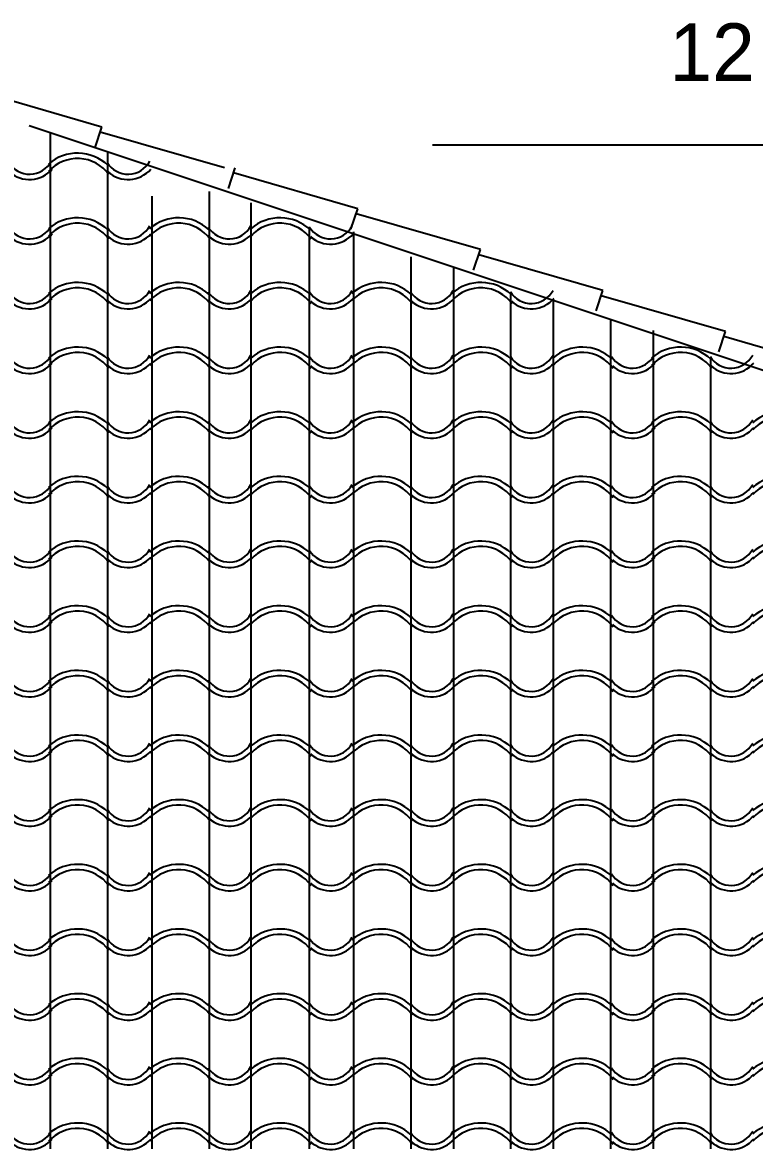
# Model space of a CAD drawing. Extents: x -92740 to -63661, y -15771 to -4391.
# Drawn here: x -81011.7 to -80939.3, y -13507.2 to -13395.8 of the extents above; entities that cross this region are included whole.
import ezdxf
from ezdxf.enums import TextEntityAlignment as Align

# ---------------------------------------------------------------- set-up
doc = ezdxf.new("R2010")
doc.units = 0
doc.header["$MEASUREMENT"] = 0
doc.layers.add('ELEVATIONS', color=7, linetype='Continuous')
doc.layers.add('ROOFTILE', color=7, linetype='Continuous')
doc.styles.add('DCADTXTSTYLE1', font='AVG_TP')

msp = doc.modelspace()

# ---------------------------------------------------------------- linework, layer by layer
at = {"layer": 'ELEVATIONS', "color": 1, "linetype": 'Continuous', "ltscale": 12.78}
for p, q in [((-81003.85, -13406.16), (-81012.56, -13403.65)), ((-80844.75, -13461.47), (-81011.04, -13406.04)), ((-81004.52, -13408.18), (-81003.85, -13406.16)), ((-80991.73, -13410.2), (-81004.02, -13406.66)), ((-80991.73, -13410.2), (-81004.02, -13406.66)), ((-80991.33, -13412.22), (-80990.66, -13410.2)), ((-80978.54, -13414.24), (-80990.83, -13410.7)), ((-80979.21, -13416.26), (-80978.54, -13414.24)), ((-80966.41, -13418.28), (-80978.7, -13414.75)), ((-80967.09, -13420.3), (-80966.41, -13418.28)), ((-80954.29, -13422.32), (-80966.58, -13418.79)), ((-80954.96, -13424.34), (-80954.29, -13422.32)), ((-80942.16, -13426.36), (-80954.46, -13422.83)), ((-80942.84, -13428.38), (-80942.16, -13426.36)), ((-80930.04, -13430.41), (-80942.33, -13426.87))]:
    msp.add_line(p, q, dxfattribs=at)
at = {"layer": 'ELEVATIONS', "color": 1, "linetype": 'Continuous', "ltscale": 8.52}
msp.add_line((-80971.15, -13407.92), (-80906.54, -13407.92), dxfattribs=at)
at = {"layer": 'ROOFTILE', "color": 7, "linetype": 'Continuous', "ltscale": 12.78}
for p, q in [((-81008.94, -13507.14), (-81008.94, -13406.74)), ((-81003.27, -13507.14), (-81003.27, -13408.62)), ((-80998.87, -13507.14), (-80998.87, -13413)), ((-80993.21, -13507.14), (-80993.21, -13412.53)), ((-80989.08, -13507.14), (-80989.08, -13413.66)), ((-80983.33, -13507.14), (-80983.33, -13416.04)), ((-80978.92, -13507.14), (-80978.92, -13416.53)), ((-80973.26, -13507.14), (-80973.26, -13418.98)), ((-80969.05, -13507.14), (-80969.05, -13420.02)), ((-80963.39, -13507.14), (-80963.39, -13422.44)), ((-80959.17, -13507.14), (-80959.17, -13423.33)), ((-80953.51, -13507.14), (-80953.51, -13425.21)), ((-80949.3, -13507.14), (-80949.3, -13426.26)), ((-80943.63, -13507.14), (-80943.63, -13429.11))]:
    msp.add_line(p, q, dxfattribs=at)
for centre, radius, start, end in [((-81006.26, -13413.11), 4.37, 46.5154, 131.1465), ((-81011.01, -13408.38), 2.44, 211.6504, 331.6052), ((-81006.26, -13413.11), 3.84, 36.0644, 138.0128), ((-81001.26, -13408.38), 2.44, 211.6504, 331.6052), ((-81011.01, -13408.38), 2.97, 228.3381, 319.0707), ((-81001.26, -13408.38), 2.97, 228.3381, 319.0707), ((-81006.26, -13419.5), 4.37, 46.5154, 131.1465), ((-80996.25, -13419.5), 4.37, 46.5154, 131.1465), ((-80986.24, -13419.5), 4.37, 46.5154, 131.1465), ((-81011.01, -13414.77), 2.44, 211.6504, 331.6052), ((-81006.26, -13419.5), 3.84, 36.0644, 138.0128), ((-81001.26, -13414.77), 2.44, 211.6504, 331.6052), ((-80996.25, -13419.5), 3.84, 36.0644, 138.0128), ((-80991.25, -13414.77), 2.44, 211.6504, 331.6052), ((-80986.24, -13419.5), 3.84, 36.0644, 138.0128), ((-80981.24, -13414.77), 2.44, 211.6504, 331.6052), ((-81011.01, -13414.77), 2.97, 228.3381, 319.0707), ((-81001.26, -13414.77), 2.97, 228.3381, 319.0707), ((-80991.25, -13414.77), 2.97, 228.3381, 319.0707), ((-80981.24, -13414.77), 2.97, 228.3381, 319.0707), ((-81006.26, -13425.89), 4.37, 46.5154, 131.1465), ((-81006.26, -13425.89), 3.84, 36.0644, 138.0128), ((-80996.25, -13425.89), 4.37, 46.5154, 131.1465), ((-80996.25, -13425.89), 3.84, 36.0644, 138.0128), ((-80986.24, -13425.89), 4.37, 46.5154, 131.1465), ((-80986.24, -13425.89), 3.84, 36.0644, 138.0128), ((-80976.24, -13425.89), 4.37, 46.5154, 131.1465), ((-80976.24, -13425.89), 3.84, 36.0644, 138.0128), ((-80966.37, -13425.89), 4.37, 46.5154, 131.1465), ((-80966.37, -13425.89), 3.84, 36.0644, 138.0128), ((-81011.01, -13421.16), 2.44, 211.6504, 331.6052), ((-81011.01, -13421.16), 2.97, 228.3381, 319.0707), ((-81001.26, -13421.16), 2.44, 211.6504, 331.6052), ((-81001.26, -13421.16), 2.97, 228.3381, 319.0707), ((-80991.25, -13421.16), 2.44, 211.6504, 331.6052), ((-80991.25, -13421.16), 2.97, 228.3381, 319.0707), ((-80981.24, -13421.16), 2.44, 211.6504, 331.6052), ((-80981.24, -13421.16), 2.97, 228.3381, 319.0707), ((-80971.24, -13421.16), 2.44, 211.6504, 331.6052), ((-80971.24, -13421.16), 2.97, 228.3381, 319.0707), ((-80961.37, -13421.16), 2.44, 211.6504, 331.6052), ((-80961.37, -13421.16), 2.97, 228.3381, 319.0707), ((-81011.01, -13427.55), 2.44, 211.6504, 331.6052), ((-81006.26, -13432.28), 4.37, 46.5154, 131.1465), ((-81006.26, -13432.28), 3.84, 36.0644, 138.0128), ((-81001.26, -13427.55), 2.44, 211.6504, 331.6052), ((-80996.25, -13432.28), 4.37, 46.5154, 131.1465), ((-80996.25, -13432.28), 3.84, 36.0644, 138.0128), ((-80991.25, -13427.55), 2.44, 211.6504, 331.6052), ((-80986.24, -13432.28), 4.37, 46.5154, 131.1465), ((-80986.24, -13432.28), 3.84, 36.0644, 138.0128), ((-80981.24, -13427.55), 2.44, 211.6504, 331.6052), ((-80976.24, -13432.28), 4.37, 46.5154, 131.1465), ((-80976.24, -13432.28), 3.84, 36.0644, 138.0128), ((-80971.24, -13427.55), 2.44, 211.6504, 331.6052), ((-80966.37, -13432.28), 4.37, 46.5154, 131.1465), ((-80966.37, -13432.28), 3.84, 36.0644, 138.0128), ((-80961.37, -13427.55), 2.44, 211.6504, 331.6052), ((-80956.37, -13432.28), 4.37, 46.5154, 131.1465), ((-80956.37, -13432.28), 3.84, 36.0644, 138.0128), ((-80951.37, -13427.55), 2.44, 211.6504, 331.6052), ((-80946.62, -13432.28), 4.37, 46.5154, 131.1465), ((-80946.62, -13432.28), 3.84, 36.0644, 138.0128), ((-80941.62, -13427.55), 2.44, 211.6504, 331.6052), ((-81011.01, -13427.55), 2.97, 228.3381, 319.0707), ((-81001.26, -13427.55), 2.97, 228.3381, 319.0707), ((-80991.25, -13427.55), 2.97, 228.3381, 319.0707), ((-80981.24, -13427.55), 2.97, 228.3381, 319.0707), ((-80971.24, -13427.55), 2.97, 228.3381, 319.0707), ((-80961.37, -13427.55), 2.97, 228.3381, 319.0707), ((-80951.37, -13427.55), 2.97, 228.3381, 319.0707), ((-80941.62, -13427.55), 2.97, 228.3381, 319.0707), ((-81006.26, -13438.67), 4.37, 46.5154, 131.1465), ((-80996.25, -13438.67), 4.37, 46.5154, 131.1465), ((-80986.24, -13438.67), 4.37, 46.5154, 131.1465), ((-80976.24, -13438.67), 4.37, 46.5154, 131.1465), ((-80966.37, -13438.67), 4.37, 46.5154, 131.1465), ((-80956.37, -13438.67), 4.37, 46.5154, 131.1465), ((-80946.62, -13438.67), 4.37, 46.5154, 131.1465), ((-80936.61, -13438.67), 4.37, 46.5154, 131.1465), ((-81011.01, -13433.94), 2.44, 211.6504, 331.6052), ((-81006.26, -13438.67), 3.84, 36.0644, 138.0128), ((-81001.26, -13433.94), 2.44, 211.6504, 331.6052), ((-80996.25, -13438.67), 3.84, 36.0644, 138.0128), ((-80991.25, -13433.94), 2.44, 211.6504, 331.6052), ((-80986.24, -13438.67), 3.84, 36.0644, 138.0128), ((-80981.24, -13433.94), 2.44, 211.6504, 331.6052), ((-80976.24, -13438.67), 3.84, 36.0644, 138.0128), ((-80971.24, -13433.94), 2.44, 211.6504, 331.6052), ((-80966.37, -13438.67), 3.84, 36.0644, 138.0128), ((-80961.37, -13433.94), 2.44, 211.6504, 331.6052), ((-80956.37, -13438.67), 3.84, 36.0644, 138.0128), ((-80951.37, -13433.94), 2.44, 211.6504, 331.6052), ((-80946.62, -13438.67), 3.84, 36.0644, 138.0128), ((-80941.62, -13433.94), 2.44, 211.6504, 331.6052), ((-80936.61, -13438.67), 3.84, 36.0644, 138.0128), ((-81011.01, -13433.94), 2.97, 228.3381, 319.0707), ((-81001.26, -13433.94), 2.97, 228.3381, 319.0707), ((-80991.25, -13433.94), 2.97, 228.3381, 319.0707), ((-80981.24, -13433.94), 2.97, 228.3381, 319.0707), ((-80971.24, -13433.94), 2.97, 228.3381, 319.0707), ((-80961.37, -13433.94), 2.97, 228.3381, 319.0707), ((-80951.37, -13433.94), 2.97, 228.3381, 319.0707), ((-80941.62, -13433.94), 2.97, 228.3381, 319.0707), ((-81006.26, -13445.06), 4.37, 46.5154, 131.1465), ((-80996.25, -13445.06), 4.37, 46.5154, 131.1465), ((-80986.24, -13445.06), 4.37, 46.5154, 131.1465), ((-80976.24, -13445.06), 4.37, 46.5154, 131.1465), ((-80966.37, -13445.06), 4.37, 46.5154, 131.1465), ((-80956.37, -13445.06), 4.37, 46.5154, 131.1465), ((-80946.62, -13445.06), 4.37, 46.5154, 131.1465), ((-80936.61, -13445.06), 4.37, 46.5154, 131.1465), ((-81011.01, -13440.33), 2.44, 211.6504, 331.6052), ((-81006.26, -13445.06), 3.84, 36.0644, 138.0128), ((-81001.26, -13440.33), 2.44, 211.6504, 331.6052), ((-80996.25, -13445.06), 3.84, 36.0644, 138.0128), ((-80991.25, -13440.33), 2.44, 211.6504, 331.6052), ((-80986.24, -13445.06), 3.84, 36.0644, 138.0128), ((-80981.24, -13440.33), 2.44, 211.6504, 331.6052), ((-80976.24, -13445.06), 3.84, 36.0644, 138.0128), ((-80971.24, -13440.33), 2.44, 211.6504, 331.6052), ((-80966.37, -13445.06), 3.84, 36.0644, 138.0128), ((-80961.37, -13440.33), 2.44, 211.6504, 331.6052), ((-80956.37, -13445.06), 3.84, 36.0644, 138.0128), ((-80951.37, -13440.33), 2.44, 211.6504, 331.6052), ((-80946.62, -13445.06), 3.84, 36.0644, 138.0128), ((-80941.62, -13440.33), 2.44, 211.6504, 331.6052), ((-80936.61, -13445.06), 3.84, 36.0644, 138.0128), ((-81011.01, -13440.33), 2.97, 228.3381, 319.0707), ((-81001.26, -13440.33), 2.97, 228.3381, 319.0707), ((-80991.25, -13440.33), 2.97, 228.3381, 319.0707), ((-80981.24, -13440.33), 2.97, 228.3381, 319.0707), ((-80971.24, -13440.33), 2.97, 228.3381, 319.0707), ((-80961.37, -13440.33), 2.97, 228.3381, 319.0707), ((-80951.37, -13440.33), 2.97, 228.3381, 319.0707), ((-80941.62, -13440.33), 2.97, 228.3381, 319.0707), ((-81006.26, -13451.45), 4.37, 46.5154, 131.1465), ((-81006.26, -13451.45), 3.84, 36.0644, 138.0128), ((-80996.25, -13451.45), 4.37, 46.5154, 131.1465), ((-80996.25, -13451.45), 3.84, 36.0644, 138.0128), ((-80986.24, -13451.45), 4.37, 46.5154, 131.1465), ((-80986.24, -13451.45), 3.84, 36.0644, 138.0128), ((-80976.24, -13451.45), 4.37, 46.5154, 131.1465), ((-80976.24, -13451.45), 3.84, 36.0644, 138.0128), ((-80966.37, -13451.45), 4.37, 46.5154, 131.1465), ((-80966.37, -13451.45), 3.84, 36.0644, 138.0128), ((-80956.37, -13451.45), 4.37, 46.5154, 131.1465), ((-80956.37, -13451.45), 3.84, 36.0644, 138.0128), ((-80946.62, -13451.45), 4.37, 46.5154, 131.1465), ((-80946.62, -13451.45), 3.84, 36.0644, 138.0128), ((-80936.61, -13451.45), 4.37, 46.5154, 131.1465), ((-80936.61, -13451.45), 3.84, 36.0644, 138.0128), ((-81011.01, -13446.72), 2.44, 211.6504, 331.6052), ((-81011.01, -13446.72), 2.97, 228.3381, 319.0707), ((-81001.26, -13446.72), 2.44, 211.6504, 331.6052), ((-81001.26, -13446.72), 2.97, 228.3381, 319.0707), ((-80991.25, -13446.72), 2.44, 211.6504, 331.6052), ((-80991.25, -13446.72), 2.97, 228.3381, 319.0707), ((-80981.24, -13446.72), 2.44, 211.6504, 331.6052), ((-80981.24, -13446.72), 2.97, 228.3381, 319.0707), ((-80971.24, -13446.72), 2.44, 211.6504, 331.6052), ((-80971.24, -13446.72), 2.97, 228.3381, 319.0707), ((-80961.37, -13446.72), 2.44, 211.6504, 331.6052), ((-80961.37, -13446.72), 2.97, 228.3381, 319.0707), ((-80951.37, -13446.72), 2.44, 211.6504, 331.6052), ((-80951.37, -13446.72), 2.97, 228.3381, 319.0707), ((-80941.62, -13446.72), 2.44, 211.6504, 331.6052), ((-80941.62, -13446.72), 2.97, 228.3381, 319.0707), ((-81011.01, -13453.11), 2.44, 211.6504, 331.6052), ((-81006.26, -13457.84), 4.37, 46.5154, 131.1465), ((-81006.26, -13457.84), 3.84, 36.0644, 138.0128), ((-81001.26, -13453.11), 2.44, 211.6504, 331.6052), ((-80996.25, -13457.84), 4.37, 46.5154, 131.1465), ((-80996.25, -13457.84), 3.84, 36.0644, 138.0128), ((-80991.25, -13453.11), 2.44, 211.6504, 331.6052), ((-80986.24, -13457.84), 4.37, 46.5154, 131.1465), ((-80986.24, -13457.84), 3.84, 36.0644, 138.0128), ((-80981.24, -13453.11), 2.44, 211.6504, 331.6052), ((-80976.24, -13457.84), 4.37, 46.5154, 131.1465), ((-80976.24, -13457.84), 3.84, 36.0644, 138.0128), ((-80971.24, -13453.11), 2.44, 211.6504, 331.6052), ((-80966.37, -13457.84), 4.37, 46.5154, 131.1465), ((-80966.37, -13457.84), 3.84, 36.0644, 138.0128), ((-80961.37, -13453.11), 2.44, 211.6504, 331.6052), ((-80956.37, -13457.84), 4.37, 46.5154, 131.1465), ((-80956.37, -13457.84), 3.84, 36.0644, 138.0128), ((-80951.37, -13453.11), 2.44, 211.6504, 331.6052), ((-80946.62, -13457.84), 4.37, 46.5154, 131.1465), ((-80946.62, -13457.84), 3.84, 36.0644, 138.0128), ((-80941.62, -13453.11), 2.44, 211.6504, 331.6052), ((-80936.61, -13457.84), 4.37, 46.5154, 131.1465), ((-80936.61, -13457.84), 3.84, 36.0644, 138.0128), ((-81011.01, -13453.11), 2.97, 228.3381, 319.0707), ((-81001.26, -13453.11), 2.97, 228.3381, 319.0707), ((-80991.25, -13453.11), 2.97, 228.3381, 319.0707), ((-80981.24, -13453.11), 2.97, 228.3381, 319.0707), ((-80971.24, -13453.11), 2.97, 228.3381, 319.0707), ((-80961.37, -13453.11), 2.97, 228.3381, 319.0707), ((-80951.37, -13453.11), 2.97, 228.3381, 319.0707), ((-80941.62, -13453.11), 2.97, 228.3381, 319.0707), ((-81006.26, -13464.23), 4.37, 46.5154, 131.1465), ((-80996.25, -13464.23), 4.37, 46.5154, 131.1465), ((-80986.24, -13464.23), 4.37, 46.5154, 131.1465), ((-80976.24, -13464.23), 4.37, 46.5154, 131.1465), ((-80966.37, -13464.23), 4.37, 46.5154, 131.1465), ((-80956.37, -13464.23), 4.37, 46.5154, 131.1465), ((-80946.62, -13464.23), 4.37, 46.5154, 131.1465), ((-80936.61, -13464.23), 4.37, 46.5154, 131.1465), ((-81011.01, -13459.5), 2.44, 211.6504, 331.6052), ((-81006.26, -13464.23), 3.84, 36.0644, 138.0128), ((-81001.26, -13459.5), 2.44, 211.6504, 331.6052), ((-80996.25, -13464.23), 3.84, 36.0644, 138.0128), ((-80991.25, -13459.5), 2.44, 211.6504, 331.6052), ((-80986.24, -13464.23), 3.84, 36.0644, 138.0128), ((-80981.24, -13459.5), 2.44, 211.6504, 331.6052), ((-80976.24, -13464.23), 3.84, 36.0644, 138.0128), ((-80971.24, -13459.5), 2.44, 211.6504, 331.6052), ((-80966.37, -13464.23), 3.84, 36.0644, 138.0128), ((-80961.37, -13459.5), 2.44, 211.6504, 331.6052), ((-80956.37, -13464.23), 3.84, 36.0644, 138.0128), ((-80951.37, -13459.5), 2.44, 211.6504, 331.6052), ((-80946.62, -13464.23), 3.84, 36.0644, 138.0128), ((-80941.62, -13459.5), 2.44, 211.6504, 331.6052), ((-80936.61, -13464.23), 3.84, 36.0644, 138.0128), ((-81011.01, -13459.5), 2.97, 228.3381, 319.0707), ((-81001.26, -13459.5), 2.97, 228.3381, 319.0707), ((-80991.25, -13459.5), 2.97, 228.3381, 319.0707), ((-80981.24, -13459.5), 2.97, 228.3381, 319.0707), ((-80971.24, -13459.5), 2.97, 228.3381, 319.0707), ((-80961.37, -13459.5), 2.97, 228.3381, 319.0707), ((-80951.37, -13459.5), 2.97, 228.3381, 319.0707), ((-80941.62, -13459.5), 2.97, 228.3381, 319.0707), ((-81006.26, -13470.62), 4.37, 46.5154, 131.1465), ((-80996.25, -13470.62), 4.37, 46.5154, 131.1465), ((-80986.24, -13470.62), 4.37, 46.5154, 131.1465), ((-80976.24, -13470.62), 4.37, 46.5154, 131.1465), ((-80966.37, -13470.62), 4.37, 46.5154, 131.1465), ((-80956.37, -13470.62), 4.37, 46.5154, 131.1465), ((-80946.62, -13470.62), 4.37, 46.5154, 131.1465), ((-80936.61, -13470.62), 4.37, 46.5154, 131.1465), ((-81011.01, -13465.89), 2.44, 211.6504, 331.6052), ((-81011.01, -13465.89), 2.97, 228.3381, 319.0707), ((-81006.26, -13470.62), 3.84, 36.0644, 138.0128), ((-81001.26, -13465.89), 2.44, 211.6504, 331.6052), ((-81001.26, -13465.89), 2.97, 228.3381, 319.0707), ((-80996.25, -13470.62), 3.84, 36.0644, 138.0128), ((-80991.25, -13465.89), 2.44, 211.6504, 331.6052), ((-80991.25, -13465.89), 2.97, 228.3381, 319.0707), ((-80986.24, -13470.62), 3.84, 36.0644, 138.0128), ((-80981.24, -13465.89), 2.44, 211.6504, 331.6052), ((-80981.24, -13465.89), 2.97, 228.3381, 319.0707), ((-80976.24, -13470.62), 3.84, 36.0644, 138.0128), ((-80971.24, -13465.89), 2.44, 211.6504, 331.6052), ((-80971.24, -13465.89), 2.97, 228.3381, 319.0707), ((-80966.37, -13470.62), 3.84, 36.0644, 138.0128), ((-80961.37, -13465.89), 2.44, 211.6504, 331.6052), ((-80961.37, -13465.89), 2.97, 228.3381, 319.0707), ((-80956.37, -13470.62), 3.84, 36.0644, 138.0128), ((-80951.37, -13465.89), 2.44, 211.6504, 331.6052), ((-80951.37, -13465.89), 2.97, 228.3381, 319.0707), ((-80946.62, -13470.62), 3.84, 36.0644, 138.0128), ((-80941.62, -13465.89), 2.44, 211.6504, 331.6052), ((-80941.62, -13465.89), 2.97, 228.3381, 319.0707), ((-80936.61, -13470.62), 3.84, 36.0644, 138.0128), ((-81006.26, -13477.01), 4.37, 46.5154, 131.1465), ((-81006.26, -13477.01), 3.84, 36.0644, 138.0128), ((-80996.25, -13477.01), 4.37, 46.5154, 131.1465), ((-80996.25, -13477.01), 3.84, 36.0644, 138.0128), ((-80986.24, -13477.01), 4.37, 46.5154, 131.1465), ((-80986.24, -13477.01), 3.84, 36.0644, 138.0128), ((-80976.24, -13477.01), 4.37, 46.5154, 131.1465), ((-80976.24, -13477.01), 3.84, 36.0644, 138.0128), ((-80966.37, -13477.01), 4.37, 46.5154, 131.1465), ((-80966.37, -13477.01), 3.84, 36.0644, 138.0128), ((-80956.37, -13477.01), 4.37, 46.5154, 131.1465), ((-80956.37, -13477.01), 3.84, 36.0644, 138.0128), ((-80946.62, -13477.01), 4.37, 46.5154, 131.1465), ((-80946.62, -13477.01), 3.84, 36.0644, 138.0128), ((-80936.61, -13477.01), 4.37, 46.5154, 131.1465), ((-80936.61, -13477.01), 3.84, 36.0644, 138.0128), ((-81011.01, -13472.28), 2.44, 211.6504, 331.6052), ((-81011.01, -13472.28), 2.97, 228.3381, 319.0707), ((-81001.26, -13472.28), 2.44, 211.6504, 331.6052), ((-81001.26, -13472.28), 2.97, 228.3381, 319.0707), ((-80991.25, -13472.28), 2.44, 211.6504, 331.6052), ((-80991.25, -13472.28), 2.97, 228.3381, 319.0707), ((-80981.24, -13472.28), 2.44, 211.6504, 331.6052), ((-80981.24, -13472.28), 2.97, 228.3381, 319.0707), ((-80971.24, -13472.28), 2.44, 211.6504, 331.6052), ((-80971.24, -13472.28), 2.97, 228.3381, 319.0707), ((-80961.37, -13472.28), 2.44, 211.6504, 331.6052), ((-80961.37, -13472.28), 2.97, 228.3381, 319.0707), ((-80951.37, -13472.28), 2.44, 211.6504, 331.6052), ((-80951.37, -13472.28), 2.97, 228.3381, 319.0707), ((-80941.62, -13472.28), 2.44, 211.6504, 331.6052), ((-80941.62, -13472.28), 2.97, 228.3381, 319.0707), ((-81011.01, -13478.67), 2.44, 211.6504, 331.6052), ((-81006.26, -13483.4), 4.37, 46.5154, 131.1465), ((-81006.26, -13483.4), 3.84, 36.0644, 138.0128), ((-81001.26, -13478.67), 2.44, 211.6504, 331.6052), ((-80996.25, -13483.4), 4.37, 46.5154, 131.1465), ((-80996.25, -13483.4), 3.84, 36.0644, 138.0128), ((-80991.25, -13478.67), 2.44, 211.6504, 331.6052), ((-80986.24, -13483.4), 4.37, 46.5154, 131.1465), ((-80986.24, -13483.4), 3.84, 36.0644, 138.0128), ((-80981.24, -13478.67), 2.44, 211.6504, 331.6052), ((-80976.24, -13483.4), 4.37, 46.5154, 131.1465), ((-80976.24, -13483.4), 3.84, 36.0644, 138.0128), ((-80971.24, -13478.67), 2.44, 211.6504, 331.6052), ((-80966.37, -13483.4), 4.37, 46.5154, 131.1465), ((-80966.37, -13483.4), 3.84, 36.0644, 138.0128), ((-80961.37, -13478.67), 2.44, 211.6504, 331.6052), ((-80956.37, -13483.4), 4.37, 46.5154, 131.1465), ((-80956.37, -13483.4), 3.84, 36.0644, 138.0128), ((-80951.37, -13478.67), 2.44, 211.6504, 331.6052), ((-80946.62, -13483.4), 4.37, 46.5154, 131.1465), ((-80946.62, -13483.4), 3.84, 36.0644, 138.0128), ((-80941.62, -13478.67), 2.44, 211.6504, 331.6052), ((-80936.61, -13483.4), 4.37, 46.5154, 131.1465), ((-80936.61, -13483.4), 3.84, 36.0644, 138.0128), ((-81011.01, -13478.67), 2.97, 228.3381, 319.0707), ((-81001.26, -13478.67), 2.97, 228.3381, 319.0707), ((-80991.25, -13478.67), 2.97, 228.3381, 319.0707), ((-80981.24, -13478.67), 2.97, 228.3381, 319.0707), ((-80971.24, -13478.67), 2.97, 228.3381, 319.0707), ((-80961.37, -13478.67), 2.97, 228.3381, 319.0707), ((-80951.37, -13478.67), 2.97, 228.3381, 319.0707), ((-80941.62, -13478.67), 2.97, 228.3381, 319.0707), ((-81006.26, -13489.79), 4.37, 46.5154, 131.1465), ((-80996.25, -13489.79), 4.37, 46.5154, 131.1465), ((-80986.24, -13489.79), 4.37, 46.5154, 131.1465), ((-80976.24, -13489.79), 4.37, 46.5154, 131.1465), ((-80966.37, -13489.79), 4.37, 46.5154, 131.1465), ((-80956.37, -13489.79), 4.37, 46.5154, 131.1465), ((-80946.62, -13489.79), 4.37, 46.5154, 131.1465), ((-80936.61, -13489.79), 4.37, 46.5154, 131.1465), ((-81011.01, -13485.06), 2.44, 211.6504, 331.6052), ((-81006.26, -13489.79), 3.84, 36.0644, 138.0128), ((-81001.26, -13485.06), 2.44, 211.6504, 331.6052), ((-80996.25, -13489.79), 3.84, 36.0644, 138.0128), ((-80991.25, -13485.06), 2.44, 211.6504, 331.6052), ((-80986.24, -13489.79), 3.84, 36.0644, 138.0128), ((-80981.24, -13485.06), 2.44, 211.6504, 331.6052), ((-80976.24, -13489.79), 3.84, 36.0644, 138.0128), ((-80971.24, -13485.06), 2.44, 211.6504, 331.6052), ((-80966.37, -13489.79), 3.84, 36.0644, 138.0128), ((-80961.37, -13485.06), 2.44, 211.6504, 331.6052), ((-80956.37, -13489.79), 3.84, 36.0644, 138.0128), ((-80951.37, -13485.06), 2.44, 211.6504, 331.6052), ((-80946.62, -13489.79), 3.84, 36.0644, 138.0128), ((-80941.62, -13485.06), 2.44, 211.6504, 331.6052), ((-80936.61, -13489.79), 3.84, 36.0644, 138.0128), ((-81011.01, -13485.06), 2.97, 228.3381, 319.0707), ((-81001.26, -13485.06), 2.97, 228.3381, 319.0707), ((-80991.25, -13485.06), 2.97, 228.3381, 319.0707), ((-80981.24, -13485.06), 2.97, 228.3381, 319.0707), ((-80971.24, -13485.06), 2.97, 228.3381, 319.0707), ((-80961.37, -13485.06), 2.97, 228.3381, 319.0707), ((-80951.37, -13485.06), 2.97, 228.3381, 319.0707), ((-80941.62, -13485.06), 2.97, 228.3381, 319.0707), ((-81006.26, -13496.18), 4.37, 46.5154, 131.1465), ((-81006.26, -13496.18), 3.84, 36.0644, 138.0128), ((-80996.25, -13496.18), 4.37, 46.5154, 131.1465), ((-80996.25, -13496.18), 3.84, 36.0644, 138.0128), ((-80986.24, -13496.18), 4.37, 46.5154, 131.1465), ((-80986.24, -13496.18), 3.84, 36.0644, 138.0128), ((-80976.24, -13496.18), 4.37, 46.5154, 131.1465), ((-80976.24, -13496.18), 3.84, 36.0644, 138.0128), ((-80966.37, -13496.18), 4.37, 46.5154, 131.1465), ((-80966.37, -13496.18), 3.84, 36.0644, 138.0128), ((-80956.37, -13496.18), 4.37, 46.5154, 131.1465), ((-80956.37, -13496.18), 3.84, 36.0644, 138.0128), ((-80946.62, -13496.18), 4.37, 46.5154, 131.1465), ((-80946.62, -13496.18), 3.84, 36.0644, 138.0128), ((-80936.61, -13496.18), 4.37, 46.5154, 131.1465), ((-80936.61, -13496.18), 3.84, 36.0644, 138.0128), ((-81011.01, -13491.45), 2.44, 211.6504, 331.6052), ((-81011.01, -13491.45), 2.97, 228.3381, 319.0707), ((-81001.26, -13491.45), 2.44, 211.6504, 331.6052), ((-81001.26, -13491.45), 2.97, 228.3381, 319.0707), ((-80991.25, -13491.45), 2.44, 211.6504, 331.6052), ((-80991.25, -13491.45), 2.97, 228.3381, 319.0707), ((-80981.24, -13491.45), 2.44, 211.6504, 331.6052), ((-80981.24, -13491.45), 2.97, 228.3381, 319.0707), ((-80971.24, -13491.45), 2.44, 211.6504, 331.6052), ((-80971.24, -13491.45), 2.97, 228.3381, 319.0707), ((-80961.37, -13491.45), 2.44, 211.6504, 331.6052), ((-80961.37, -13491.45), 2.97, 228.3381, 319.0707), ((-80951.37, -13491.45), 2.44, 211.6504, 331.6052), ((-80951.37, -13491.45), 2.97, 228.3381, 319.0707), ((-80941.62, -13491.45), 2.44, 211.6504, 331.6052), ((-80941.62, -13491.45), 2.97, 228.3381, 319.0707), ((-81011.01, -13497.84), 2.44, 211.6504, 331.6052), ((-81006.26, -13502.57), 4.37, 46.5154, 131.1465), ((-81006.26, -13502.57), 3.84, 36.0644, 138.0128), ((-81001.26, -13497.84), 2.44, 211.6504, 331.6052), ((-80996.25, -13502.57), 4.37, 46.5154, 131.1465), ((-80996.25, -13502.57), 3.84, 36.0644, 138.0128), ((-80991.25, -13497.84), 2.44, 211.6504, 331.6052), ((-80986.24, -13502.57), 4.37, 46.5154, 131.1465), ((-80986.24, -13502.57), 3.84, 36.0644, 138.0128), ((-80981.24, -13497.84), 2.44, 211.6504, 331.6052), ((-80976.24, -13502.57), 4.37, 46.5154, 131.1465), ((-80976.24, -13502.57), 3.84, 36.0644, 138.0128), ((-80971.24, -13497.84), 2.44, 211.6504, 331.6052), ((-80966.37, -13502.57), 4.37, 46.5154, 131.1465), ((-80966.37, -13502.57), 3.84, 36.0644, 138.0128), ((-80961.37, -13497.84), 2.44, 211.6504, 331.6052), ((-80956.37, -13502.57), 4.37, 46.5154, 131.1465), ((-80956.37, -13502.57), 3.84, 36.0644, 138.0128), ((-80951.37, -13497.84), 2.44, 211.6504, 331.6052), ((-80946.62, -13502.57), 4.37, 46.5154, 131.1465), ((-80946.62, -13502.57), 3.84, 36.0644, 138.0128), ((-80941.62, -13497.84), 2.44, 211.6504, 331.6052), ((-80936.61, -13502.57), 4.37, 46.5154, 131.1465), ((-80936.61, -13502.57), 3.84, 36.0644, 138.0128), ((-81011.01, -13497.84), 2.97, 228.3381, 319.0707), ((-81001.26, -13497.84), 2.97, 228.3381, 319.0707), ((-80991.25, -13497.84), 2.97, 228.3381, 319.0707), ((-80981.24, -13497.84), 2.97, 228.3381, 319.0707), ((-80971.24, -13497.84), 2.97, 228.3381, 319.0707), ((-80961.37, -13497.84), 2.97, 228.3381, 319.0707), ((-80951.37, -13497.84), 2.97, 228.3381, 319.0707), ((-80941.62, -13497.84), 2.97, 228.3381, 319.0707), ((-81006.26, -13508.96), 4.37, 46.5154, 131.1465), ((-80996.25, -13508.96), 4.37, 46.5154, 131.1465), ((-80986.24, -13508.96), 4.37, 46.5154, 131.1465), ((-80976.24, -13508.96), 4.37, 46.5154, 131.1465), ((-80966.37, -13508.96), 4.37, 46.5154, 131.1465), ((-80956.37, -13508.96), 4.37, 46.5154, 131.1465), ((-80946.62, -13508.96), 4.37, 46.5154, 131.1465), ((-80936.61, -13508.96), 4.37, 46.5154, 131.1465), ((-81011.01, -13504.23), 2.44, 211.6504, 331.6052), ((-81006.26, -13508.96), 3.84, 36.0644, 138.0128), ((-81001.26, -13504.23), 2.44, 211.6504, 331.6052), ((-80996.25, -13508.96), 3.84, 36.0644, 138.0128), ((-80991.25, -13504.23), 2.44, 211.6504, 331.6052), ((-80986.24, -13508.96), 3.84, 36.0644, 138.0128), ((-80981.24, -13504.23), 2.44, 211.6504, 331.6052), ((-80976.24, -13508.96), 3.84, 36.0644, 138.0128), ((-80971.24, -13504.23), 2.44, 211.6504, 331.6052), ((-80966.37, -13508.96), 3.84, 36.0644, 138.0128), ((-80961.37, -13504.23), 2.44, 211.6504, 331.6052), ((-80956.37, -13508.96), 3.84, 36.0644, 138.0128), ((-80951.37, -13504.23), 2.44, 211.6504, 331.6052), ((-80946.62, -13508.96), 3.84, 36.0644, 138.0128), ((-80941.62, -13504.23), 2.44, 211.6504, 331.6052), ((-80936.61, -13508.96), 3.84, 36.0644, 138.0128), ((-81011.01, -13504.23), 2.97, 228.3381, 319.0707), ((-81001.26, -13504.23), 2.97, 228.3381, 319.0707), ((-80991.25, -13504.23), 2.97, 228.3381, 319.0707), ((-80981.24, -13504.23), 2.97, 228.3381, 319.0707), ((-80971.24, -13504.23), 2.97, 228.3381, 319.0707), ((-80961.37, -13504.23), 2.97, 228.3381, 319.0707), ((-80951.37, -13504.23), 2.97, 228.3381, 319.0707), ((-80941.62, -13504.23), 2.97, 228.3381, 319.0707)]:
    msp.add_arc(centre, radius, start, end, dxfattribs=at)

# ---------------------------------------------------------------- texts
at = {"layer": 'ELEVATIONS', "color": 3, "linetype": 'Continuous', "ltscale": 8.52, "style": 'DCADTXTSTYLE1'}
msp.add_text('12', height=5.68, dxfattribs=at).set_placement((-80947.72, -13403.3), align=Align.BOTTOM_LEFT)

doc.saveas('drawing.dxf')
